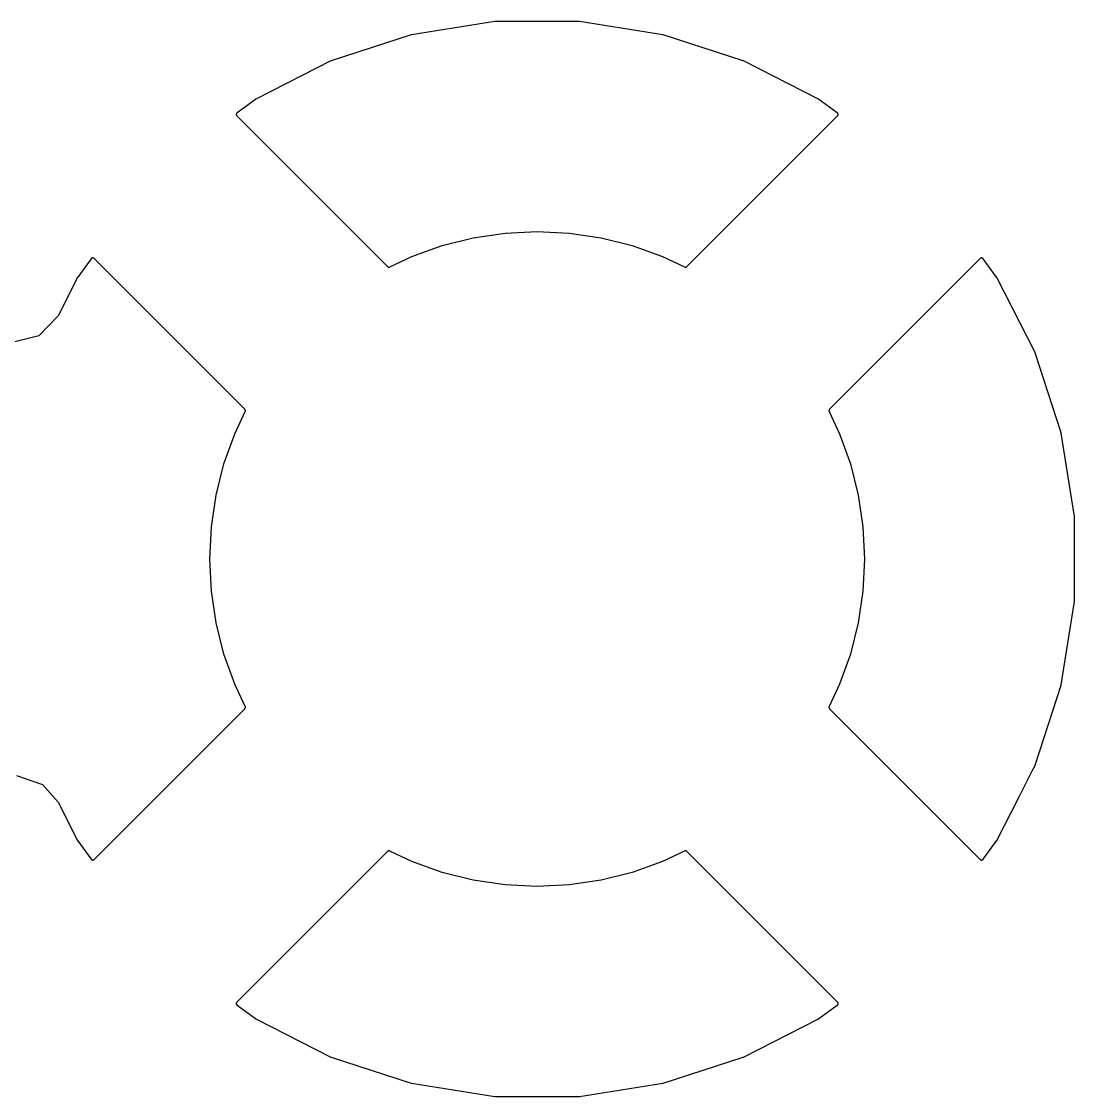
# Model space of a CAD drawing. Header units: metres. Extents: x 92.3 to 181.5, y -134.8 to -50.6.
# Drawn here: x 155.548 to 158.105, y -102.755 to -100.145 of the extents above; entities that cross this region are included whole.
import ezdxf

# ---------------------------------------------------------------- set-up
doc = ezdxf.new("R2010")
doc.units = ezdxf.units.M

msp = doc.modelspace()

# ---------------------------------------------------------------- linework, layer by layer
for points in [[(156.2987, -100.2408), (156.2987, -100.2408), (156.1164, -100.3337), (156.1163, -100.3337), (156.1162, -100.3338), (156.1161, -100.3338), (156.116, -100.3339), (156.116, -100.3339), (156.1159, -100.3339), (156.1159, -100.334), (156.1158, -100.334), (156.1157, -100.3341), (156.0711, -100.3665), (156.071, -100.3665), (156.071, -100.3666), (156.0709, -100.3667), (156.0708, -100.3668), (156.0708, -100.3668), (156.0707, -100.3669), (156.0706, -100.3669), (156.0705, -100.367), (156.0704, -100.3671), (156.0704, -100.3671), (156.0704, -100.3672), (156.0703, -100.3673), (156.0702, -100.3674), (156.0701, -100.3675), (156.0701, -100.3675), (156.0701, -100.3676), (156.07, -100.3676), (156.0699, -100.3677), (156.0699, -100.3678), (156.0699, -100.3678), (156.0698, -100.3679), (156.0697, -100.368), (156.0697, -100.3681), (156.0696, -100.3683), (156.0696, -100.3683), (156.0696, -100.3684), (156.0695, -100.3685), (156.0695, -100.3686), (156.0694, -100.3687), (156.0694, -100.3687), (156.0694, -100.3688), (156.0693, -100.3689), (156.0693, -100.369), (156.0693, -100.3691), (156.0693, -100.3691), (156.0692, -100.3692), (156.0692, -100.3694), (156.0692, -100.3695), (156.0692, -100.3696), (156.0692, -100.3696), (156.0691, -100.3697), (156.0691, -100.3698), (156.0691, -100.3699), (156.0691, -100.3701), (156.0691, -100.3701), (156.0691, -100.3702), (156.0691, -100.3703), (156.0691, -100.3704), (156.0691, -100.3705), (156.0691, -100.3705), (156.0691, -100.3706), (156.0691, -100.3708), (156.0691, -100.3709), (156.0691, -100.371), (156.0691, -100.371), (156.0691, -100.3711), (156.0691, -100.3713), (156.0692, -100.3714), (156.0692, -100.3715), (156.0692, -100.3715), (156.0692, -100.3716), (156.0692, -100.3717), (156.0693, -100.3719), (156.0693, -100.372), (156.0693, -100.372), (156.0693, -100.3721), (156.0694, -100.3722), (156.0694, -100.3723), (156.0695, -100.3724), (156.0695, -100.3724), (156.0695, -100.3726), (156.0696, -100.3727), (156.0696, -100.3728), (156.0697, -100.3729), (156.0697, -100.3729), (156.0697, -100.373), (156.0698, -100.3731), (156.0699, -100.3732), (156.0699, -100.3733), (156.0699, -100.3733), (156.07, -100.3734), (156.0701, -100.3735), (156.0701, -100.3736), (156.0702, -100.3737), (156.0702, -100.3737), (156.0703, -100.3738), (156.0704, -100.3739), (156.0705, -100.374), (156.0705, -100.3741), (156.4364, -100.7399), (156.4365, -100.74), (156.4366, -100.7401), (156.4367, -100.7402), (156.4368, -100.7402), (156.4368, -100.7402), (156.4369, -100.7403), (156.4369, -100.7404), (156.437, -100.7405), (156.4371, -100.7405), (156.4371, -100.7405), (156.4372, -100.7406), (156.4373, -100.7407), (156.4374, -100.7407), (156.4375, -100.7408), (156.4375, -100.7408), (156.4376, -100.7408), (156.4377, -100.7409), (156.4379, -100.7409), (156.438, -100.741), (156.438, -100.741), (156.4381, -100.741), (156.4382, -100.7411), (156.4383, -100.7411), (156.4384, -100.7411), (156.4384, -100.7411), (156.4385, -100.7412), (156.4386, -100.7412), (156.4387, -100.7412), (156.4389, -100.7413), (156.4389, -100.7413), (156.439, -100.7413), (156.4391, -100.7413), (156.4392, -100.7413), (156.4393, -100.7414), (156.4393, -100.7414), (156.4394, -100.7414), (156.4396, -100.7414), (156.4397, -100.7414), (156.4398, -100.7414), (156.4398, -100.7414), (156.4399, -100.7414), (156.44, -100.7414), (156.4401, -100.7414), (156.4403, -100.7414), (156.4403, -100.7414), (156.4404, -100.7414), (156.4405, -100.7414), (156.4406, -100.7413), (156.4407, -100.7413), (156.4407, -100.7413), (156.4409, -100.7413), (156.441, -100.7413), (156.4411, -100.7413), (156.4412, -100.7412), (156.4412, -100.7412), (156.4413, -100.7412), (156.4414, -100.7412), (156.4415, -100.7411), (156.4416, -100.7411), (156.4416, -100.7411), (156.4418, -100.7411), (156.4419, -100.741), (156.442, -100.741), (156.4421, -100.7409), (156.4958, -100.7155), (156.5692, -100.6892), (156.6449, -100.6703), (156.7221, -100.6588), (156.8, -100.655), (156.8779, -100.6588), (156.9551, -100.6703), (157.0308, -100.6892), (157.1042, -100.7155), (157.1579, -100.7409), (157.158, -100.741), (157.1581, -100.741), (157.1582, -100.7411), (157.1584, -100.7411), (157.1584, -100.7411), (157.1585, -100.7411), (157.1586, -100.7412), (157.1587, -100.7412), (157.1588, -100.7412), (157.1588, -100.7412), (157.1589, -100.7413), (157.159, -100.7413), (157.1591, -100.7413), (157.1593, -100.7413), (157.1593, -100.7413), (157.1594, -100.7413), (157.1595, -100.7414), (157.1596, -100.7414), (157.1597, -100.7414), (157.1597, -100.7414), (157.1599, -100.7414), (157.16, -100.7414), (157.1601, -100.7414), (157.1602, -100.7414), (157.1602, -100.7414), (157.1603, -100.7414), (157.1604, -100.7414), (157.1606, -100.7414), (157.1607, -100.7414), (157.1607, -100.7414), (157.1608, -100.7413), (157.1609, -100.7413), (157.161, -100.7413), (157.1611, -100.7413), (157.1611, -100.7413), (157.1613, -100.7412), (157.1614, -100.7412), (157.1615, -100.7412), (157.1616, -100.7411), (157.1616, -100.7411), (157.1617, -100.7411), (157.1618, -100.7411), (157.1619, -100.741), (157.162, -100.741), (157.162, -100.741), (157.1621, -100.7409), (157.1623, -100.7409), (157.1624, -100.7408), (157.1625, -100.7408), (157.1625, -100.7408), (157.1626, -100.7407), (157.1627, -100.7407), (157.1628, -100.7406), (157.1629, -100.7405), (157.1629, -100.7405), (157.163, -100.7405), (157.1631, -100.7404), (157.1631, -100.7403), (157.1632, -100.7402), (157.1632, -100.7402), (157.1633, -100.7402), (157.1634, -100.7401), (157.1635, -100.74), (157.1636, -100.7399), (157.5295, -100.3741), (157.5295, -100.374), (157.5296, -100.3739), (157.5297, -100.3738), (157.5298, -100.3737), (157.5298, -100.3737), (157.5299, -100.3736), (157.5299, -100.3735), (157.53, -100.3734), (157.5301, -100.3733), (157.5301, -100.3733), (157.5301, -100.3732), (157.5302, -100.3731), (157.5303, -100.373), (157.5303, -100.3729), (157.5303, -100.3729), (157.5304, -100.3728), (157.5304, -100.3727), (157.5305, -100.3726), (157.5305, -100.3724), (157.5305, -100.3724), (157.5306, -100.3723), (157.5306, -100.3722), (157.5307, -100.3721), (157.5307, -100.372), (157.5307, -100.372), (157.5307, -100.3719), (157.5308, -100.3717), (157.5308, -100.3716), (157.5308, -100.3715), (157.5308, -100.3715), (157.5308, -100.3714), (157.5309, -100.3713), (157.5309, -100.3711), (157.5309, -100.371), (157.5309, -100.371), (157.5309, -100.3709), (157.5309, -100.3708), (157.5309, -100.3706), (157.5309, -100.3705), (157.5309, -100.3705), (157.5309, -100.3704), (157.5309, -100.3703), (157.5309, -100.3702), (157.5309, -100.37), (157.5309, -100.37), (157.5309, -100.3699), (157.5309, -100.3698), (157.5308, -100.3697), (157.5308, -100.3695), (157.5308, -100.3695), (157.5308, -100.3694), (157.5308, -100.3693), (157.5307, -100.3692), (157.5307, -100.3691), (157.5307, -100.3691), (157.5307, -100.369), (157.5306, -100.3688), (157.5306, -100.3687), (157.5305, -100.3686), (157.5305, -100.3686), (157.5305, -100.3685), (157.5304, -100.3684), (157.5304, -100.3683), (157.5303, -100.3682), (157.5303, -100.3682), (157.5303, -100.3681), (157.5302, -100.368), (157.5301, -100.3678), (157.5301, -100.3677), (157.5301, -100.3677), (157.53, -100.3676), (157.5299, -100.3675), (157.5299, -100.3674), (157.5298, -100.3674), (157.5298, -100.3674), (157.5297, -100.3673), (157.5296, -100.3672), (157.5295, -100.3671), (157.5295, -100.367), (157.5295, -100.367), (157.5294, -100.3669), (157.5293, -100.3669), (157.5292, -100.3668), (157.5292, -100.3667), (157.5292, -100.3667), (157.5291, -100.3667), (157.529, -100.3666), (157.5289, -100.3665), (157.5289, -100.3665), (157.4843, -100.3341), (157.4843, -100.3341), (157.4842, -100.334), (157.4842, -100.334), (157.4841, -100.334), (157.4841, -100.334), (157.484, -100.3339), (157.484, -100.3339), (157.4839, -100.3338), (157.4837, -100.3338), (157.4837, -100.3338), (157.4836, -100.3337), (157.3013, -100.2408), (157.3012, -100.2407), (157.3011, -100.2407), (157.301, -100.2407), (157.3009, -100.2406), (157.3009, -100.2406), (157.3009, -100.2406), (157.3008, -100.2406), (157.3007, -100.2405), (157.3006, -100.2405), (157.106, -100.1773), (157.1059, -100.1772), (157.1058, -100.1772), (157.1057, -100.1772), (157.1056, -100.1771), (157.1056, -100.1771), (157.1055, -100.1771), (157.1054, -100.1771), (157.1053, -100.1771), (157.1052, -100.1771), (156.9031, -100.1451), (156.903, -100.145), (156.9029, -100.145), (156.9028, -100.145), (156.9027, -100.145), (156.9027, -100.145), (156.9026, -100.145), (156.9025, -100.145), (156.9024, -100.145), (156.9023, -100.145), (156.6977, -100.145), (156.6976, -100.145), (156.6975, -100.145), (156.6974, -100.145), (156.6973, -100.145), (156.6973, -100.145), (156.6972, -100.145), (156.6971, -100.145), (156.697, -100.145), (156.6969, -100.1451), (156.4948, -100.1771), (156.4947, -100.1771), (156.4946, -100.1771), (156.4945, -100.1771), (156.4944, -100.1771), (156.4944, -100.1771), (156.4943, -100.1772), (156.4942, -100.1772), (156.4941, -100.1772), (156.494, -100.1773), (156.2994, -100.2405), (156.2994, -100.2405), (156.2994, -100.2405), (156.2993, -100.2405), (156.2993, -100.2405), (156.2993, -100.2405), (156.2992, -100.2406), (156.2992, -100.2406), (156.2992, -100.2406), (156.2992, -100.2406), (156.2991, -100.2406), (156.2991, -100.2406), (156.2991, -100.2406), (156.2991, -100.2406), (156.2991, -100.2406), (156.2991, -100.2406), (156.299, -100.2407), (156.2989, -100.2407), (156.2989, -100.2407), (156.2989, -100.2407), (156.2988, -100.2407), (156.2988, -100.2407), (156.2988, -100.2408), (156.2987, -100.2408), (156.2987, -100.2408)], [(155.5351, -101.9754), (155.5986, -101.9971), (155.6363, -102.0406), (155.6837, -102.1336), (155.6838, -102.1337), (155.6838, -102.1337), (155.6838, -102.1339), (155.6839, -102.134), (155.6839, -102.134), (155.684, -102.1341), (155.684, -102.1341), (155.684, -102.1342), (155.684, -102.1342), (155.6841, -102.1343), (155.6841, -102.1343), (155.7165, -102.1789), (155.7165, -102.1789), (155.7166, -102.179), (155.7167, -102.1791), (155.7167, -102.1792), (155.7167, -102.1792), (155.7168, -102.1792), (155.7169, -102.1793), (155.7169, -102.1794), (155.717, -102.1795), (155.717, -102.1795), (155.7171, -102.1795), (155.7172, -102.1796), (155.7173, -102.1797), (155.7174, -102.1798), (155.7174, -102.1798), (155.7174, -102.1799), (155.7175, -102.1799), (155.7176, -102.18), (155.7177, -102.1801), (155.7177, -102.1801), (155.7178, -102.1801), (155.718, -102.1802), (155.7181, -102.1803), (155.7182, -102.1803), (155.7182, -102.1803), (155.7183, -102.1804), (155.7184, -102.1804), (155.7185, -102.1805), (155.7186, -102.1805), (155.7186, -102.1805), (155.7187, -102.1806), (155.7188, -102.1806), (155.719, -102.1807), (155.7191, -102.1807), (155.7191, -102.1807), (155.7192, -102.1807), (155.7193, -102.1808), (155.7194, -102.1808), (155.7195, -102.1808), (155.7195, -102.1808), (155.7197, -102.1808), (155.7198, -102.1809), (155.7199, -102.1809), (155.72, -102.1809), (155.72, -102.1809), (155.7202, -102.1809), (155.7203, -102.1809), (155.7204, -102.1809), (155.7205, -102.1809), (155.7205, -102.1809), (155.7206, -102.1809), (155.7208, -102.1809), (155.7209, -102.1809), (155.721, -102.1809), (155.721, -102.1809), (155.7211, -102.1809), (155.7213, -102.1809), (155.7214, -102.1808), (155.7215, -102.1808), (155.7215, -102.1808), (155.7216, -102.1808), (155.7217, -102.1808), (155.7219, -102.1807), (155.722, -102.1807), (155.722, -102.1807), (155.7221, -102.1807), (155.7222, -102.1806), (155.7223, -102.1806), (155.7224, -102.1805), (155.7224, -102.1805), (155.7226, -102.1805), (155.7227, -102.1804), (155.7228, -102.1804), (155.7229, -102.1803), (155.7229, -102.1803), (155.723, -102.1803), (155.7231, -102.1802), (155.7232, -102.1801), (155.7233, -102.1801), (155.7233, -102.1801), (155.7234, -102.18), (155.7235, -102.1799), (155.7236, -102.1799), (155.7237, -102.1798), (155.7237, -102.1798), (155.7238, -102.1797), (155.7239, -102.1796), (155.724, -102.1795), (155.7241, -102.1795), (156.0899, -101.8136), (156.09, -101.8135), (156.09, -101.8135), (156.0901, -101.8134), (156.0902, -101.8133), (156.0903, -101.8132), (156.0903, -101.8132), (156.0903, -101.8131), (156.0904, -101.813), (156.0905, -101.8129), (156.0906, -101.8128), (156.0906, -101.8128), (156.0906, -101.8127), (156.0907, -101.8126), (156.0908, -101.8125), (156.0908, -101.8124), (156.0908, -101.8124), (156.0909, -101.8122), (156.0909, -101.8121), (156.091, -101.812), (156.091, -101.8119), (156.091, -101.8119), (156.0911, -101.8118), (156.0911, -101.8117), (156.0912, -101.8115), (156.0912, -101.8114), (156.0912, -101.8114), (156.0912, -101.8113), (156.0913, -101.8112), (156.0913, -101.811), (156.0913, -101.8109), (156.0913, -101.8109), (156.0913, -101.8108), (156.0914, -101.8107), (156.0914, -101.8105), (156.0914, -101.8104), (156.0914, -101.8104), (156.0914, -101.8103), (156.0914, -101.8101), (156.0914, -101.81), (156.0914, -101.8099), (156.0914, -101.8099), (156.0914, -101.8098), (156.0914, -101.8096), (156.0914, -101.8095), (156.0913, -101.8094), (156.0913, -101.8094), (156.0913, -101.8093), (156.0913, -101.8091), (156.0913, -101.809), (156.0913, -101.8089), (156.0913, -101.8089), (156.0912, -101.8088), (156.0912, -101.8086), (156.0911, -101.8085), (156.0911, -101.8084), (156.0911, -101.8084), (156.0911, -101.8083), (156.091, -101.8082), (156.091, -101.808), (156.091, -101.808), (156.0909, -101.8079), (156.0655, -101.7542), (156.0392, -101.6808), (156.0203, -101.6051), (156.0088, -101.5279), (156.005, -101.45), (156.0088, -101.3721), (156.0203, -101.2949), (156.0392, -101.2192), (156.0655, -101.1458), (156.0909, -101.0921), (156.091, -101.092), (156.091, -101.092), (156.091, -101.0918), (156.0911, -101.0917), (156.0911, -101.0916), (156.0911, -101.0916), (156.0911, -101.0915), (156.0912, -101.0914), (156.0912, -101.0912), (156.0913, -101.0911), (156.0913, -101.0911), (156.0913, -101.091), (156.0913, -101.0909), (156.0913, -101.0907), (156.0913, -101.0906), (156.0913, -101.0906), (156.0914, -101.0905), (156.0914, -101.0904), (156.0914, -101.0902), (156.0914, -101.0901), (156.0914, -101.0901), (156.0914, -101.09), (156.0914, -101.0899), (156.0914, -101.0897), (156.0914, -101.0896), (156.0914, -101.0896), (156.0914, -101.0895), (156.0914, -101.0893), (156.0913, -101.0892), (156.0913, -101.0891), (156.0913, -101.0891), (156.0913, -101.089), (156.0913, -101.0888), (156.0912, -101.0887), (156.0912, -101.0886), (156.0912, -101.0886), (156.0912, -101.0885), (156.0911, -101.0883), (156.0911, -101.0882), (156.091, -101.0881), (156.091, -101.0881), (156.091, -101.088), (156.0909, -101.0879), (156.0909, -101.0878), (156.0908, -101.0876), (156.0908, -101.0876), (156.0908, -101.0875), (156.0907, -101.0874), (156.0906, -101.0873), (156.0906, -101.0872), (156.0906, -101.0872), (156.0905, -101.0871), (156.0904, -101.087), (156.0903, -101.0869), (156.0903, -101.0868), (156.0903, -101.0868), (156.0902, -101.0867), (156.0901, -101.0866), (156.09, -101.0865), (156.09, -101.0865), (156.0899, -101.0864), (155.7241, -100.7205), (155.724, -100.7205), (155.7239, -100.7204), (155.7238, -100.7203), (155.7237, -100.7202), (155.7237, -100.7202), (155.7236, -100.7201), (155.7235, -100.7201), (155.7234, -100.72), (155.7233, -100.7199), (155.7233, -100.7199), (155.7232, -100.7199), (155.7231, -100.7198), (155.723, -100.7197), (155.7229, -100.7197), (155.7229, -100.7197), (155.7228, -100.7196), (155.7227, -100.7196), (155.7226, -100.7195), (155.7224, -100.7195), (155.7224, -100.7195), (155.7223, -100.7194), (155.7222, -100.7194), (155.7221, -100.7193), (155.722, -100.7193), (155.722, -100.7193), (155.7219, -100.7193), (155.7217, -100.7192), (155.7216, -100.7192), (155.7215, -100.7192), (155.7215, -100.7192), (155.7214, -100.7192), (155.7213, -100.7191), (155.7211, -100.7191), (155.721, -100.7191), (155.721, -100.7191), (155.7209, -100.7191), (155.7208, -100.7191), (155.7206, -100.7191), (155.7205, -100.7191), (155.7205, -100.7191), (155.7204, -100.7191), (155.7203, -100.7191), (155.7202, -100.7191), (155.7201, -100.7191), (155.7201, -100.7191), (155.7199, -100.7191), (155.7198, -100.7191), (155.7197, -100.7191), (155.7196, -100.7192), (155.7196, -100.7192), (155.7195, -100.7192), (155.7194, -100.7192), (155.7192, -100.7192), (155.7191, -100.7193), (155.7191, -100.7193), (155.719, -100.7193), (155.7189, -100.7193), (155.7188, -100.7194), (155.7187, -100.7194), (155.7187, -100.7194), (155.7186, -100.7195), (155.7185, -100.7195), (155.7184, -100.7196), (155.7183, -100.7196), (155.7183, -100.7196), (155.7181, -100.7197), (155.718, -100.7197), (155.7179, -100.7198), (155.7178, -100.7199), (155.7178, -100.7199), (155.7177, -100.7199), (155.7176, -100.72), (155.7176, -100.7201), (155.7175, -100.7201), (155.7175, -100.7201), (155.7174, -100.7202), (155.7173, -100.7203), (155.7172, -100.7204), (155.7171, -100.7204), (155.7171, -100.7204), (155.717, -100.7205), (155.7169, -100.7206), (155.7169, -100.7207), (155.7168, -100.7208), (155.7168, -100.7208), (155.7167, -100.7209), (155.7166, -100.721), (155.7165, -100.721), (155.7165, -100.7211), (155.6841, -100.7657), (155.684, -100.7658), (155.684, -100.7659), (155.6839, -100.7659), (155.6839, -100.766), (155.6839, -100.766), (155.6838, -100.7661), (155.6838, -100.7662), (155.6837, -100.7663), (155.6837, -100.7664), (155.6364, -100.8593), (155.5899, -100.9085), (155.5249, -100.9246)], [(157.509, -101.808), (157.509, -101.808), (157.509, -101.8082), (157.5089, -101.8083), (157.5089, -101.8084), (157.5089, -101.8084), (157.5089, -101.8085), (157.5088, -101.8086), (157.5088, -101.8088), (157.5087, -101.8089), (157.5087, -101.8089), (157.5087, -101.809), (157.5087, -101.8091), (157.5087, -101.8093), (157.5087, -101.8094), (157.5087, -101.8094), (157.5086, -101.8095), (157.5086, -101.8096), (157.5086, -101.8098), (157.5086, -101.8099), (157.5086, -101.8099), (157.5086, -101.81), (157.5086, -101.8101), (157.5086, -101.8103), (157.5086, -101.8104), (157.5086, -101.8104), (157.5086, -101.8105), (157.5086, -101.8107), (157.5087, -101.8108), (157.5087, -101.8109), (157.5087, -101.8109), (157.5087, -101.811), (157.5087, -101.8112), (157.5088, -101.8113), (157.5088, -101.8114), (157.5088, -101.8114), (157.5088, -101.8115), (157.5089, -101.8117), (157.5089, -101.8118), (157.509, -101.8119), (157.509, -101.8119), (157.509, -101.812), (157.5091, -101.8121), (157.5091, -101.8122), (157.5092, -101.8124), (157.5092, -101.8124), (157.5092, -101.8125), (157.5093, -101.8126), (157.5094, -101.8127), (157.5094, -101.8128), (157.5094, -101.8128), (157.5095, -101.8129), (157.5096, -101.813), (157.5096, -101.8131), (157.5097, -101.8132), (157.5097, -101.8132), (157.5098, -101.8133), (157.5099, -101.8134), (157.51, -101.8135), (157.51, -101.8135), (157.5101, -101.8136), (157.8759, -102.1795), (157.876, -102.1795), (157.8761, -102.1796), (157.8762, -102.1797), (157.8763, -102.1798), (157.8763, -102.1798), (157.8764, -102.1799), (157.8765, -102.1799), (157.8766, -102.18), (157.8767, -102.1801), (157.8767, -102.1801), (157.8768, -102.1801), (157.8769, -102.1802), (157.877, -102.1803), (157.8771, -102.1803), (157.8771, -102.1803), (157.8772, -102.1804), (157.8773, -102.1804), (157.8774, -102.1805), (157.8775, -102.1805), (157.8775, -102.1805), (157.8776, -102.1806), (157.8777, -102.1806), (157.8779, -102.1807), (157.878, -102.1807), (157.878, -102.1807), (157.8781, -102.1807), (157.8782, -102.1808), (157.8783, -102.1808), (157.8784, -102.1808), (157.8784, -102.1808), (157.8786, -102.1808), (157.8787, -102.1809), (157.8788, -102.1809), (157.8789, -102.1809), (157.8789, -102.1809), (157.879, -102.1809), (157.8791, -102.1809), (157.8793, -102.1809), (157.8794, -102.1809), (157.8794, -102.1809), (157.8795, -102.1809), (157.8796, -102.1809), (157.8797, -102.1809), (157.8799, -102.1809), (157.8799, -102.1809), (157.88, -102.1809), (157.8801, -102.1809), (157.8802, -102.1809), (157.8803, -102.1808), (157.8803, -102.1808), (157.8805, -102.1808), (157.8806, -102.1808), (157.8807, -102.1808), (157.8808, -102.1807), (157.8808, -102.1807), (157.8809, -102.1807), (157.881, -102.1807), (157.8812, -102.1806), (157.8813, -102.1806), (157.8813, -102.1806), (157.8814, -102.1805), (157.8815, -102.1805), (157.8816, -102.1804), (157.8817, -102.1804), (157.8817, -102.1804), (157.8818, -102.1803), (157.8819, -102.1803), (157.882, -102.1802), (157.8821, -102.1802), (157.8821, -102.1802), (157.8822, -102.1801), (157.8823, -102.18), (157.8824, -102.18), (157.8825, -102.1799), (157.8825, -102.1799), (157.8826, -102.1798), (157.8827, -102.1797), (157.8828, -102.1797), (157.8829, -102.1796), (157.8829, -102.1796), (157.883, -102.1795), (157.8831, -102.1794), (157.8831, -102.1793), (157.8832, -102.1792), (157.8832, -102.1792), (157.8833, -102.1791), (157.8834, -102.1791), (157.8834, -102.179), (157.8835, -102.1789), (157.9159, -102.1343), (157.916, -102.1342), (157.916, -102.1341), (157.9161, -102.134), (157.9161, -102.134), (157.9161, -102.134), (157.9162, -102.1339), (157.9162, -102.1338), (157.9163, -102.1337), (157.9163, -102.1336), (157.9713, -102.0257), (158.0025, -101.9645), (158.0092, -101.9513), (158.0093, -101.9512), (158.0093, -101.9511), (158.0093, -101.951), (158.0094, -101.9509), (158.0094, -101.9509), (158.0094, -101.9509), (158.0094, -101.9508), (158.0095, -101.9507), (158.0095, -101.9506), (158.0727, -101.756), (158.0728, -101.7559), (158.0728, -101.7558), (158.0728, -101.7557), (158.0729, -101.7556), (158.0729, -101.7556), (158.0729, -101.7555), (158.0729, -101.7554), (158.0729, -101.7553), (158.0729, -101.7552), (158.1049, -101.5531), (158.105, -101.553), (158.105, -101.5529), (158.105, -101.5528), (158.105, -101.5527), (158.105, -101.5527), (158.105, -101.5526), (158.105, -101.5525), (158.105, -101.5524), (158.105, -101.5523), (158.105, -101.3477), (158.105, -101.3476), (158.105, -101.3475), (158.105, -101.3474), (158.105, -101.3473), (158.105, -101.3473), (158.105, -101.3472), (158.105, -101.3471), (158.105, -101.347), (158.1049, -101.3469), (158.0729, -101.1448), (158.0729, -101.1447), (158.0729, -101.1446), (158.0729, -101.1445), (158.0729, -101.1444), (158.0729, -101.1444), (158.0728, -101.1443), (158.0728, -101.1442), (158.0728, -101.1441), (158.0727, -101.144), (158.0095, -100.9494), (158.0095, -100.9493), (158.0094, -100.9492), (158.0094, -100.9491), (158.0094, -100.9491), (158.0094, -100.9491), (158.0093, -100.949), (158.0093, -100.9489), (158.0093, -100.9488), (158.0092, -100.9487), (157.9163, -100.7664), (157.9163, -100.7663), (157.9162, -100.7662), (157.9162, -100.7661), (157.9161, -100.766), (157.9161, -100.766), (157.9161, -100.766), (157.916, -100.7659), (157.916, -100.7658), (157.9159, -100.7657), (157.8835, -100.7211), (157.8835, -100.7211), (157.8834, -100.721), (157.8833, -100.7209), (157.8833, -100.7209), (157.8833, -100.7208), (157.8832, -100.7207), (157.8831, -100.7206), (157.883, -100.7205), (157.883, -100.7205), (157.8829, -100.7205), (157.8828, -100.7204), (157.8827, -100.7203), (157.8826, -100.7202), (157.8826, -100.7202), (157.8826, -100.7201), (157.8825, -100.7201), (157.8824, -100.72), (157.8823, -100.7199), (157.8823, -100.7199), (157.8821, -100.7199), (157.882, -100.7198), (157.8819, -100.7197), (157.8818, -100.7197), (157.8818, -100.7197), (157.8817, -100.7196), (157.8816, -100.7196), (157.8815, -100.7195), (157.8814, -100.7195), (157.8814, -100.7195), (157.8813, -100.7194), (157.8812, -100.7194), (157.881, -100.7193), (157.8809, -100.7193), (157.8809, -100.7193), (157.8808, -100.7193), (157.8807, -100.7192), (157.8806, -100.7192), (157.8804, -100.7192), (157.8804, -100.7192), (157.8803, -100.7192), (157.8802, -100.7191), (157.8801, -100.7191), (157.88, -100.7191), (157.88, -100.7191), (157.8798, -100.7191), (157.8797, -100.7191), (157.8796, -100.7191), (157.8795, -100.7191), (157.8795, -100.7191), (157.8794, -100.7191), (157.8792, -100.7191), (157.8791, -100.7191), (157.879, -100.7191), (157.879, -100.7191), (157.8789, -100.7191), (157.8787, -100.7191), (157.8786, -100.7192), (157.8785, -100.7192), (157.8785, -100.7192), (157.8784, -100.7192), (157.8783, -100.7192), (157.8781, -100.7193), (157.878, -100.7193), (157.878, -100.7193), (157.8779, -100.7193), (157.8778, -100.7194), (157.8777, -100.7194), (157.8776, -100.7195), (157.8776, -100.7195), (157.8774, -100.7195), (157.8773, -100.7196), (157.8772, -100.7196), (157.8771, -100.7197), (157.8771, -100.7197), (157.877, -100.7197), (157.8769, -100.7198), (157.8768, -100.7199), (157.8767, -100.7199), (157.8767, -100.7199), (157.8766, -100.72), (157.8765, -100.7201), (157.8764, -100.7201), (157.8763, -100.7202), (157.8763, -100.7202), (157.8762, -100.7203), (157.8761, -100.7204), (157.876, -100.7205), (157.8759, -100.7205), (157.5101, -101.0864), (157.51, -101.0865), (157.51, -101.0865), (157.5099, -101.0866), (157.5098, -101.0867), (157.5097, -101.0868), (157.5097, -101.0868), (157.5096, -101.0869), (157.5096, -101.087), (157.5095, -101.0871), (157.5094, -101.0872), (157.5094, -101.0872), (157.5094, -101.0873), (157.5093, -101.0874), (157.5092, -101.0875), (157.5092, -101.0876), (157.5092, -101.0876), (157.5091, -101.0878), (157.5091, -101.0879), (157.509, -101.088), (157.509, -101.0881), (157.509, -101.0881), (157.5089, -101.0882), (157.5089, -101.0883), (157.5088, -101.0885), (157.5088, -101.0886), (157.5088, -101.0886), (157.5088, -101.0887), (157.5087, -101.0888), (157.5087, -101.089), (157.5087, -101.0891), (157.5087, -101.0891), (157.5087, -101.0892), (157.5086, -101.0893), (157.5086, -101.0895), (157.5086, -101.0896), (157.5086, -101.0896), (157.5086, -101.0897), (157.5086, -101.0899), (157.5086, -101.09), (157.5086, -101.0901), (157.5086, -101.0901), (157.5086, -101.0902), (157.5086, -101.0904), (157.5086, -101.0905), (157.5087, -101.0906), (157.5087, -101.0906), (157.5087, -101.0907), (157.5087, -101.0909), (157.5087, -101.091), (157.5087, -101.0911), (157.5087, -101.0911), (157.5088, -101.0912), (157.5088, -101.0914), (157.5089, -101.0915), (157.5089, -101.0916), (157.5089, -101.0916), (157.5089, -101.0917), (157.509, -101.0918), (157.509, -101.092), (157.509, -101.092), (157.5091, -101.0921), (157.5345, -101.1458), (157.5608, -101.2192), (157.5797, -101.2949), (157.5912, -101.3721), (157.595, -101.45), (157.5912, -101.5279), (157.5797, -101.6051), (157.5608, -101.6808), (157.5345, -101.7542), (157.5091, -101.8079), (157.509, -101.808)], [(156.442, -102.159), (156.442, -102.159), (156.4419, -102.159), (156.4418, -102.1589), (156.4416, -102.1589), (156.4416, -102.1589), (156.4415, -102.1589), (156.4414, -102.1588), (156.4413, -102.1588), (156.4412, -102.1588), (156.4412, -102.1588), (156.4411, -102.1587), (156.441, -102.1587), (156.4409, -102.1587), (156.4407, -102.1587), (156.4407, -102.1587), (156.4406, -102.1587), (156.4405, -102.1586), (156.4404, -102.1586), (156.4403, -102.1586), (156.4403, -102.1586), (156.4401, -102.1586), (156.44, -102.1586), (156.4399, -102.1586), (156.4398, -102.1586), (156.4398, -102.1586), (156.4397, -102.1586), (156.4396, -102.1586), (156.4394, -102.1586), (156.4393, -102.1586), (156.4393, -102.1586), (156.4392, -102.1587), (156.4391, -102.1587), (156.439, -102.1587), (156.4389, -102.1587), (156.4389, -102.1587), (156.4387, -102.1588), (156.4386, -102.1588), (156.4385, -102.1588), (156.4384, -102.1589), (156.4384, -102.1589), (156.4383, -102.1589), (156.4382, -102.1589), (156.4381, -102.159), (156.438, -102.159), (156.438, -102.159), (156.4379, -102.1591), (156.4377, -102.1591), (156.4376, -102.1592), (156.4375, -102.1592), (156.4375, -102.1592), (156.4374, -102.1593), (156.4373, -102.1593), (156.4372, -102.1594), (156.4371, -102.1595), (156.4371, -102.1595), (156.437, -102.1595), (156.4369, -102.1596), (156.4369, -102.1597), (156.4368, -102.1598), (156.4368, -102.1598), (156.4367, -102.1598), (156.4366, -102.1599), (156.4365, -102.16), (156.4364, -102.1601), (156.0705, -102.5259), (156.0705, -102.526), (156.0704, -102.5261), (156.0703, -102.5262), (156.0702, -102.5263), (156.0702, -102.5263), (156.0701, -102.5264), (156.0701, -102.5265), (156.07, -102.5266), (156.0699, -102.5267), (156.0699, -102.5267), (156.0699, -102.5268), (156.0698, -102.5269), (156.0697, -102.527), (156.0697, -102.5271), (156.0697, -102.5271), (156.0696, -102.5272), (156.0696, -102.5273), (156.0695, -102.5274), (156.0695, -102.5275), (156.0695, -102.5275), (156.0694, -102.5276), (156.0694, -102.5277), (156.0693, -102.5279), (156.0693, -102.528), (156.0693, -102.528), (156.0693, -102.5281), (156.0692, -102.5282), (156.0692, -102.5283), (156.0692, -102.5284), (156.0692, -102.5284), (156.0692, -102.5286), (156.0691, -102.5287), (156.0691, -102.5288), (156.0691, -102.5289), (156.0691, -102.5289), (156.0691, -102.529), (156.0691, -102.5291), (156.0691, -102.5293), (156.0691, -102.5294), (156.0691, -102.5294), (156.0691, -102.5295), (156.0691, -102.5296), (156.0691, -102.5297), (156.0691, -102.5299), (156.0691, -102.5299), (156.0691, -102.53), (156.0691, -102.5301), (156.0691, -102.5302), (156.0692, -102.5303), (156.0692, -102.5303), (156.0692, -102.5305), (156.0692, -102.5306), (156.0692, -102.5307), (156.0693, -102.5308), (156.0693, -102.5308), (156.0693, -102.5309), (156.0693, -102.531), (156.0694, -102.5312), (156.0694, -102.5313), (156.0694, -102.5313), (156.0695, -102.5314), (156.0695, -102.5315), (156.0695, -102.5316), (156.0696, -102.5317), (156.0696, -102.5317), (156.0697, -102.5318), (156.0697, -102.5319), (156.0698, -102.532), (156.0698, -102.5321), (156.0698, -102.5321), (156.0699, -102.5322), (156.07, -102.5323), (156.07, -102.5324), (156.0701, -102.5325), (156.0701, -102.5325), (156.0702, -102.5326), (156.0703, -102.5327), (156.0703, -102.5328), (156.0704, -102.5329), (156.0704, -102.5329), (156.0705, -102.533), (156.0706, -102.5331), (156.0707, -102.5331), (156.0708, -102.5332), (156.0708, -102.5332), (156.0709, -102.5333), (156.0709, -102.5334), (156.071, -102.5334), (156.0711, -102.5335), (156.1157, -102.5659), (156.1158, -102.566), (156.1159, -102.566), (156.116, -102.5661), (156.116, -102.5661), (156.116, -102.5661), (156.1161, -102.5662), (156.1162, -102.5662), (156.1163, -102.5663), (156.1164, -102.5663), (156.2987, -102.6592), (156.2988, -102.6593), (156.2989, -102.6593), (156.299, -102.6593), (156.2991, -102.6594), (156.2991, -102.6594), (156.2991, -102.6594), (156.2992, -102.6594), (156.2993, -102.6595), (156.2994, -102.6595), (156.494, -102.7227), (156.4941, -102.7228), (156.4942, -102.7228), (156.4943, -102.7228), (156.4944, -102.7229), (156.4944, -102.7229), (156.4945, -102.7229), (156.4946, -102.7229), (156.4947, -102.7229), (156.4948, -102.7229), (156.6969, -102.7549), (156.697, -102.755), (156.6971, -102.755), (156.6972, -102.755), (156.6973, -102.755), (156.6973, -102.755), (156.6974, -102.755), (156.6975, -102.755), (156.6976, -102.755), (156.6977, -102.755), (156.9023, -102.755), (156.9024, -102.755), (156.9025, -102.755), (156.9026, -102.755), (156.9027, -102.755), (156.9027, -102.755), (156.9028, -102.755), (156.9029, -102.755), (156.903, -102.755), (156.9031, -102.7549), (157.1052, -102.7229), (157.1053, -102.7229), (157.1054, -102.7229), (157.1055, -102.7229), (157.1056, -102.7229), (157.1056, -102.7229), (157.1057, -102.7228), (157.1058, -102.7228), (157.1059, -102.7228), (157.106, -102.7227), (157.3006, -102.6595), (157.3007, -102.6595), (157.3008, -102.6594), (157.3009, -102.6594), (157.3009, -102.6594), (157.3009, -102.6594), (157.301, -102.6593), (157.3011, -102.6593), (157.3012, -102.6593), (157.3013, -102.6592), (157.4836, -102.5663), (157.4837, -102.5663), (157.4838, -102.5662), (157.4839, -102.5662), (157.484, -102.5661), (157.484, -102.5661), (157.484, -102.5661), (157.4841, -102.566), (157.4842, -102.566), (157.4843, -102.5659), (157.5289, -102.5335), (157.529, -102.5334), (157.5291, -102.5334), (157.5291, -102.5333), (157.5292, -102.5332), (157.5292, -102.5332), (157.5293, -102.5331), (157.5294, -102.5331), (157.5295, -102.533), (157.5296, -102.5329), (157.5296, -102.5329), (157.5297, -102.5328), (157.5297, -102.5327), (157.5298, -102.5326), (157.5299, -102.5325), (157.5299, -102.5325), (157.53, -102.5324), (157.53, -102.5323), (157.5301, -102.5322), (157.5302, -102.5321), (157.5302, -102.5321), (157.5302, -102.532), (157.5303, -102.5319), (157.5303, -102.5318), (157.5304, -102.5317), (157.5304, -102.5317), (157.5304, -102.5316), (157.5305, -102.5315), (157.5305, -102.5314), (157.5306, -102.5313), (157.5306, -102.5313), (157.5306, -102.5312), (157.5307, -102.531), (157.5307, -102.5309), (157.5307, -102.5308), (157.5307, -102.5308), (157.5308, -102.5307), (157.5308, -102.5306), (157.5308, -102.5305), (157.5308, -102.5303), (157.5308, -102.5303), (157.5309, -102.5302), (157.5309, -102.5301), (157.5309, -102.53), (157.5309, -102.5299), (157.5309, -102.5299), (157.5309, -102.5297), (157.5309, -102.5296), (157.5309, -102.5295), (157.5309, -102.5294), (157.5309, -102.5294), (157.5309, -102.5293), (157.5309, -102.5291), (157.5309, -102.529), (157.5309, -102.5289), (157.5309, -102.5289), (157.5309, -102.5288), (157.5309, -102.5287), (157.5308, -102.5286), (157.5308, -102.5284), (157.5308, -102.5284), (157.5308, -102.5283), (157.5308, -102.5282), (157.5307, -102.5281), (157.5307, -102.528), (157.5307, -102.528), (157.5307, -102.5279), (157.5306, -102.5277), (157.5306, -102.5276), (157.5305, -102.5275), (157.5305, -102.5275), (157.5305, -102.5274), (157.5304, -102.5273), (157.5304, -102.5272), (157.5303, -102.5271), (157.5303, -102.5271), (157.5303, -102.527), (157.5302, -102.5269), (157.5301, -102.5268), (157.5301, -102.5267), (157.5301, -102.5267), (157.53, -102.5266), (157.5299, -102.5265), (157.5299, -102.5264), (157.5298, -102.5263), (157.5298, -102.5263), (157.5297, -102.5262), (157.5296, -102.5261), (157.5295, -102.526), (157.5295, -102.5259), (157.1636, -102.1601), (157.1635, -102.16), (157.1634, -102.1599), (157.1633, -102.1598), (157.1632, -102.1598), (157.1632, -102.1598), (157.1631, -102.1597), (157.1631, -102.1596), (157.163, -102.1595), (157.1629, -102.1595), (157.1629, -102.1595), (157.1628, -102.1594), (157.1627, -102.1593), (157.1626, -102.1593), (157.1625, -102.1592), (157.1625, -102.1592), (157.1624, -102.1592), (157.1623, -102.1591), (157.1621, -102.1591), (157.162, -102.159), (157.162, -102.159), (157.1619, -102.159), (157.1618, -102.1589), (157.1617, -102.1589), (157.1616, -102.1589), (157.1616, -102.1589), (157.1615, -102.1588), (157.1614, -102.1588), (157.1613, -102.1588), (157.1611, -102.1587), (157.1611, -102.1587), (157.161, -102.1587), (157.1609, -102.1587), (157.1608, -102.1587), (157.1607, -102.1586), (157.1607, -102.1586), (157.1606, -102.1586), (157.1604, -102.1586), (157.1603, -102.1586), (157.1602, -102.1586), (157.1602, -102.1586), (157.1601, -102.1586), (157.16, -102.1586), (157.1599, -102.1586), (157.1597, -102.1586), (157.1597, -102.1586), (157.1596, -102.1586), (157.1595, -102.1586), (157.1594, -102.1587), (157.1593, -102.1587), (157.1593, -102.1587), (157.1591, -102.1587), (157.159, -102.1587), (157.1589, -102.1587), (157.1588, -102.1588), (157.1588, -102.1588), (157.1587, -102.1588), (157.1586, -102.1588), (157.1585, -102.1589), (157.1584, -102.1589), (157.1584, -102.1589), (157.1582, -102.1589), (157.1581, -102.159), (157.158, -102.159), (157.1579, -102.1591), (157.1042, -102.1845), (157.0308, -102.2108), (156.9551, -102.2297), (156.8779, -102.2412), (156.8, -102.245), (156.7221, -102.2412), (156.6449, -102.2297), (156.5692, -102.2108), (156.4958, -102.1845), (156.4421, -102.1591), (156.442, -102.159)]]:
    msp.add_lwpolyline(points)

doc.saveas('drawing.dxf')
